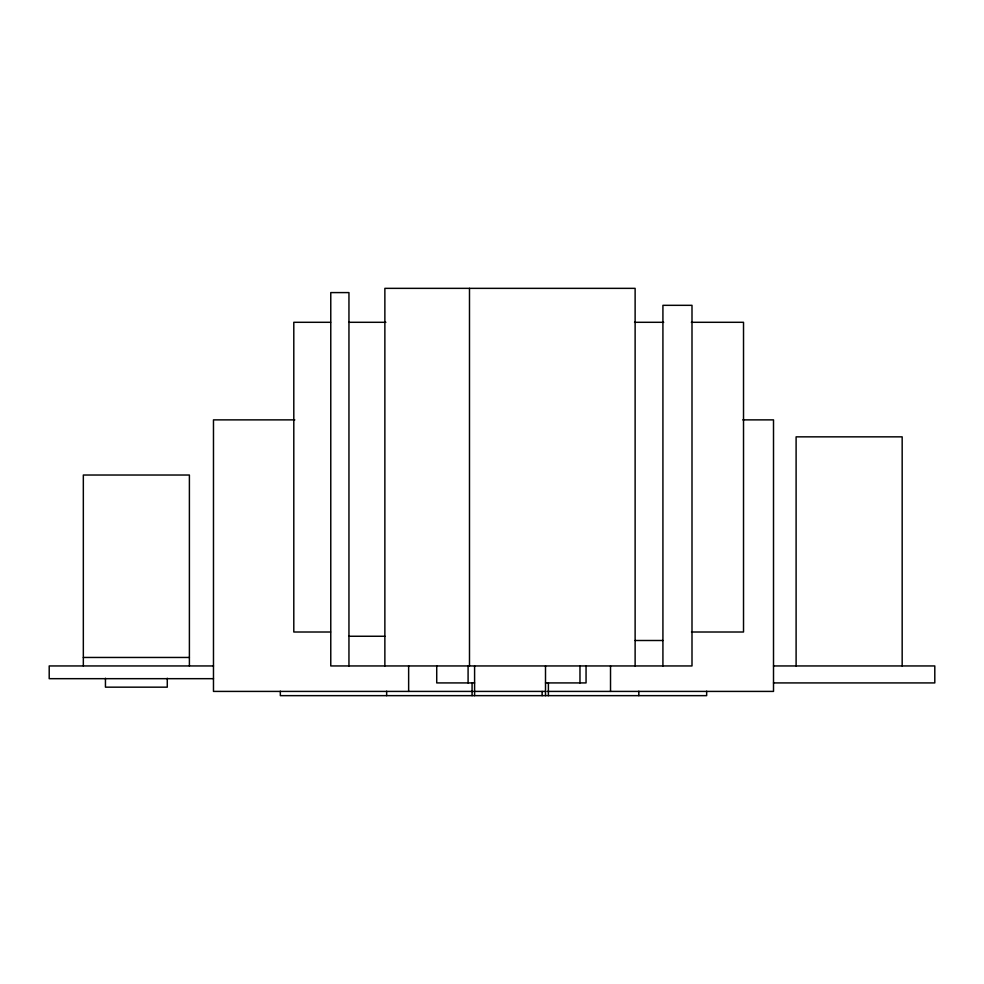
<?xml version="1.0" encoding="UTF-8"?>
<svg xmlns="http://www.w3.org/2000/svg" width="984" height="984" viewBox="0 0 984 984"><rect width="100%" height="100%" fill="white"/><g stroke="black" fill="none" stroke-linecap="round" stroke-linejoin="round"><path stroke-width="1.48" d="M330.636 322.297L293.798 322.297L293.798 632.011L330.575 632.011M348.951 322.297L385.9 322.297M634.545 322.297L663.708 322.297M691.334 322.297L743.523 322.297L743.523 632.011L691.481 632.011M294.806 419.873L213.479 419.873L213.479 691.408L473.427 691.408M742.834 419.873L773.51 419.873L773.51 691.408L547.129 691.408M348.951 636.254L384.867 636.254M635.123 640.498L662.921 640.498M83.332 657.46L189.395 657.46M213.479 665.947L49.2 665.947L49.2 678.677L213.479 678.677M773.51 665.947L934.8 665.947L934.8 682.921L773.51 682.921M474.596 682.921L436.724 682.921L436.724 665.947M545.505 682.921L586.058 682.921L586.058 665.947M474.596 691.408L545.505 691.408M902.168 665.947L902.168 436.847L796.105 436.847L796.105 665.947M706.66 691.199L706.66 695.651L280.329 695.651L280.329 691.199M662.921 665.947L662.921 305.323L691.998 305.323L691.998 665.947L330.772 665.947L330.772 292.592L348.951 292.592L348.951 665.947M638.825 691.199L638.825 695.651M635.123 665.947L635.123 288.349L384.867 288.349L384.867 665.947M610.523 665.947L610.523 691.408M579.97 665.947L579.97 682.921M548.395 682.921L548.395 695.651M545.505 665.947L545.505 695.651M542.122 691.408L542.122 695.651M474.596 665.947L474.596 695.651M472.074 682.921L472.074 695.651M469.491 288.349L469.491 665.947M468.089 665.947L468.089 682.921M408.643 665.947L408.643 691.408M386.651 691.199L386.651 695.651M189.395 665.947L189.395 475.026L83.332 475.026L83.332 665.947M167.28 678.259L167.28 687.164L105.448 687.164L105.448 678.259"/></g></svg>
